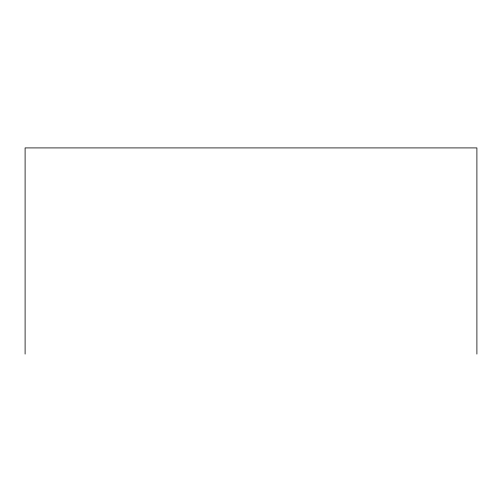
<?xml version="1.0" encoding="UTF-8"?>
<svg xmlns="http://www.w3.org/2000/svg" width="502" height="502" viewBox="0 0 502 502"><rect width="100%" height="100%" fill="white"/><g stroke="black" fill="none" stroke-linecap="round" stroke-linejoin="round"><path stroke-width="0.75" d="M476.9 354.086L476.9 147.914L25.1 147.914L25.1 354.086"/></g></svg>
